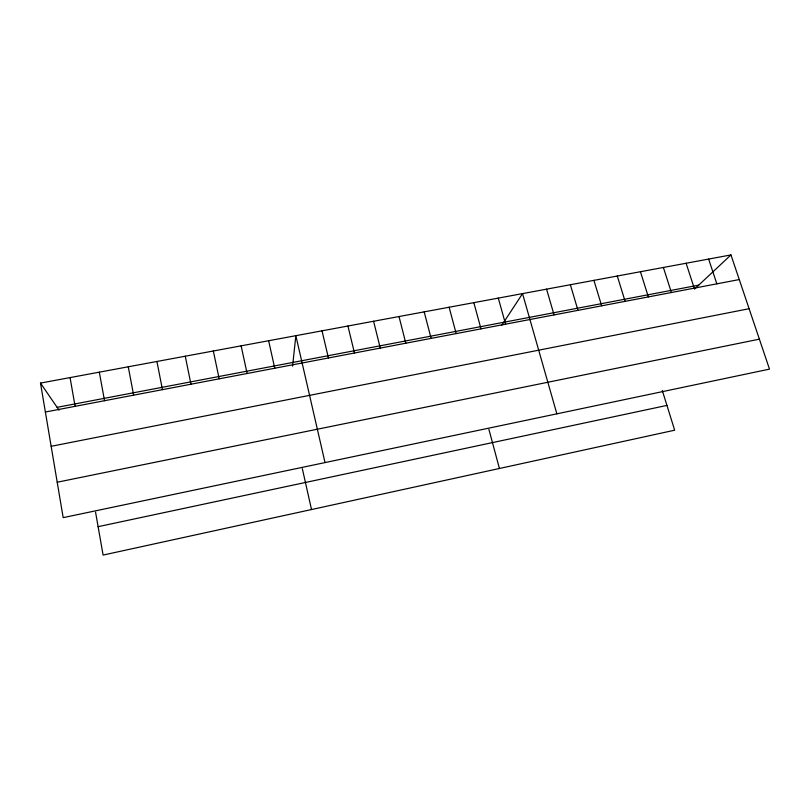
<?xml version="1.0" encoding="UTF-8"?>
<svg xmlns="http://www.w3.org/2000/svg" width="810" height="810" viewBox="0 0 810 810"><rect width="100%" height="100%" fill="white"/><g stroke="black" fill="none" stroke-linecap="round" stroke-linejoin="round"><path stroke-width="1.21" d="M292.582 366.16L295.852 335.684L325.023 462.581M501.886 325.154L522.541 293.615L556.865 413.839M694.504 289.099L730.954 254.927L769.5 369.127L63.18 517.641L40.5 383.079L730.954 254.927M98.111 526.672L666.944 405.405M57.216 482.223L759.385 339.157M51.162 446.31L749.108 308.701M57.105 407.329L698.726 285.14M45.38 412.007L739.267 279.561M40.5 383.079L59.039 410.164M708.628 259.078L716.85 283.834M686.111 263.25L694.231 288.158M663.38 267.472L671.399 292.511M640.437 271.735L648.365 296.906M662.286 390.44L674.659 430.201L103.103 555.073L95.56 512.173M617.291 276.028L625.117 301.35M593.933 280.361L601.658 305.826M570.361 284.735L577.976 310.341M546.568 289.15L554.07 314.908M498.302 298.11L505.582 324.162M473.83 302.656L480.998 328.86M488.906 429.381L499.426 468.484M449.125 307.233L456.172 333.599M424.187 311.87L431.112 338.377M399.016 316.538L405.81 343.207M373.592 321.256L380.275 348.087M347.935 326.015L354.476 353.008M322.016 330.824L328.435 357.979M302.332 468.656L311.506 509.541M268.626 340.737L274.762 368.226M241.127 345.84L247.111 373.501M213.334 350.993L219.186 378.827M185.267 356.208L190.957 384.213M156.917 361.473L162.445 389.661M128.263 366.788L133.64 395.158M99.316 372.165L104.53 400.717M70.065 377.592L75.107 406.337"/></g></svg>
